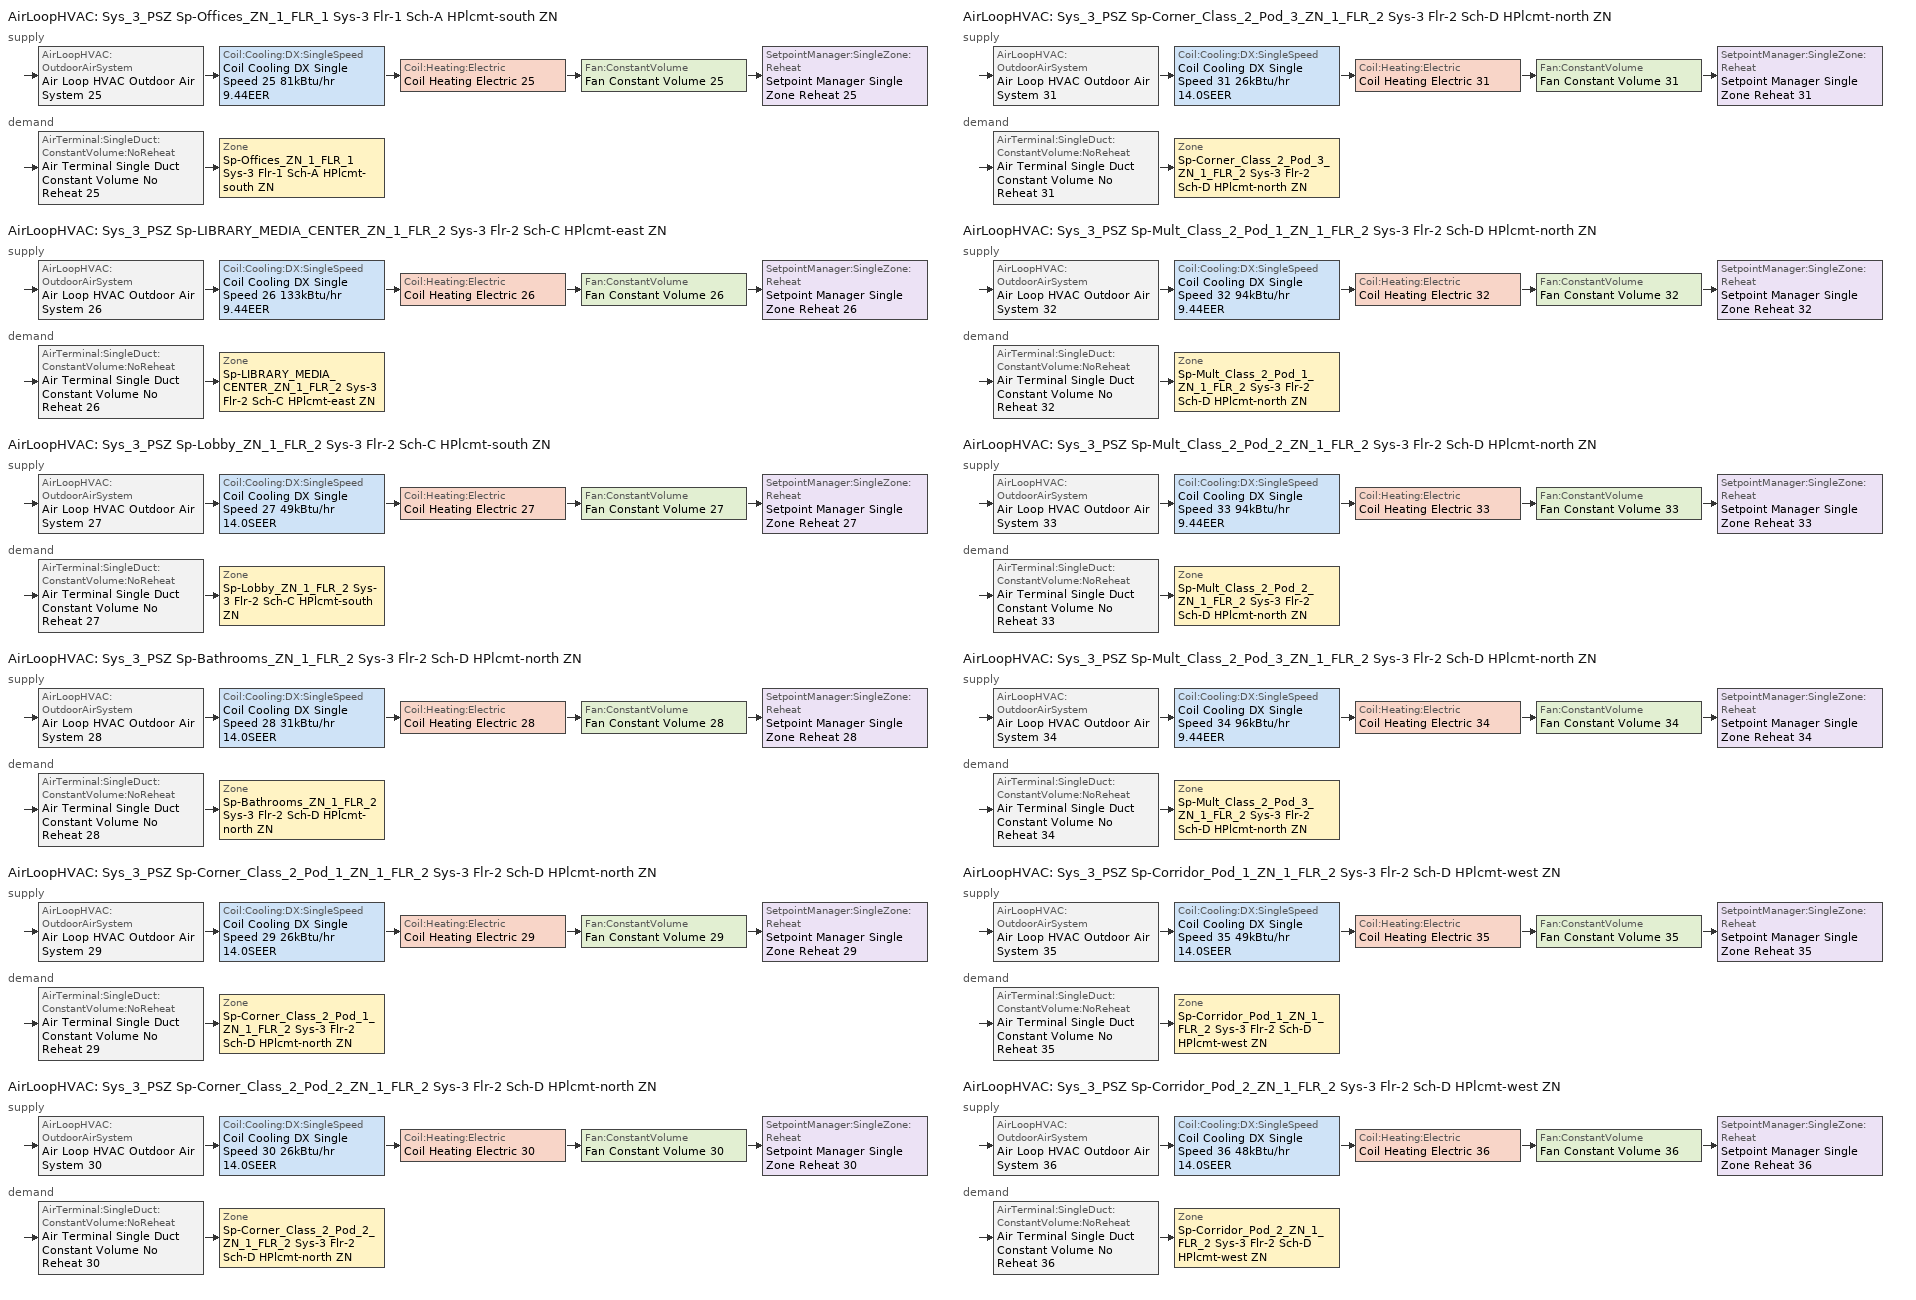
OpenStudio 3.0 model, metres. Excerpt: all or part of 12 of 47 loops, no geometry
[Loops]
AirLoopHVAC 'Sys_3_PSZ Sp-Offices_ZN_1_FLR_1 Sys-3 Flr-1 Sch-A HPlcmt-south ZN'
 supply: AirLoopHVAC:OutdoorAirSystem 'Air Loop HVAC Outdoor Air System 25' > Coil:Cooling:DX:SingleSpeed 'Coil Cooling DX Single Speed 25 81kBtu/hr 9.44EER' > Coil:Heating:Electric 'Coil Heating Electric 25' > Fan:ConstantVolume 'Fan Constant Volume 25' > SetpointManager:SingleZone:Reheat 'Setpoint Manager Single Zone Reheat 25'
 demand: AirTerminal:SingleDuct:ConstantVolume:NoReheat 'Air Terminal Single Duct Constant Volume No Reheat 25' > Zone 'Sp-Offices_ZN_1_FLR_1 Sys-3 Flr-1 Sch-A HPlcmt-south ZN'
AirLoopHVAC 'Sys_3_PSZ Sp-LIBRARY_MEDIA_CENTER_ZN_1_FLR_2 Sys-3 Flr-2 Sch-C HPlcmt-east ZN'
 supply: AirLoopHVAC:OutdoorAirSystem 'Air Loop HVAC Outdoor Air System 26' > Coil:Cooling:DX:SingleSpeed 'Coil Cooling DX Single Speed 26 133kBtu/hr 9.44EER' > Coil:Heating:Electric 'Coil Heating Electric 26' > Fan:ConstantVolume 'Fan Constant Volume 26' > SetpointManager:SingleZone:Reheat 'Setpoint Manager Single Zone Reheat 26'
 demand: AirTerminal:SingleDuct:ConstantVolume:NoReheat 'Air Terminal Single Duct Constant Volume No Reheat 26' > Zone 'Sp-LIBRARY_MEDIA_CENTER_ZN_1_FLR_2 Sys-3 Flr-2 Sch-C HPlcmt-east ZN'
AirLoopHVAC 'Sys_3_PSZ Sp-Lobby_ZN_1_FLR_2 Sys-3 Flr-2 Sch-C HPlcmt-south ZN'
 supply: AirLoopHVAC:OutdoorAirSystem 'Air Loop HVAC Outdoor Air System 27' > Coil:Cooling:DX:SingleSpeed 'Coil Cooling DX Single Speed 27 49kBtu/hr 14.0SEER' > Coil:Heating:Electric 'Coil Heating Electric 27' > Fan:ConstantVolume 'Fan Constant Volume 27' > SetpointManager:SingleZone:Reheat 'Setpoint Manager Single Zone Reheat 27'
 demand: AirTerminal:SingleDuct:ConstantVolume:NoReheat 'Air Terminal Single Duct Constant Volume No Reheat 27' > Zone 'Sp-Lobby_ZN_1_FLR_2 Sys-3 Flr-2 Sch-C HPlcmt-south ZN'
AirLoopHVAC 'Sys_3_PSZ Sp-Bathrooms_ZN_1_FLR_2 Sys-3 Flr-2 Sch-D HPlcmt-north ZN'
 supply: AirLoopHVAC:OutdoorAirSystem 'Air Loop HVAC Outdoor Air System 28' > Coil:Cooling:DX:SingleSpeed 'Coil Cooling DX Single Speed 28 31kBtu/hr 14.0SEER' > Coil:Heating:Electric 'Coil Heating Electric 28' > Fan:ConstantVolume 'Fan Constant Volume 28' > SetpointManager:SingleZone:Reheat 'Setpoint Manager Single Zone Reheat 28'
 demand: AirTerminal:SingleDuct:ConstantVolume:NoReheat 'Air Terminal Single Duct Constant Volume No Reheat 28' > Zone 'Sp-Bathrooms_ZN_1_FLR_2 Sys-3 Flr-2 Sch-D HPlcmt-north ZN'
AirLoopHVAC 'Sys_3_PSZ Sp-Corner_Class_2_Pod_1_ZN_1_FLR_2 Sys-3 Flr-2 Sch-D HPlcmt-north ZN'
 supply: AirLoopHVAC:OutdoorAirSystem 'Air Loop HVAC Outdoor Air System 29' > Coil:Cooling:DX:SingleSpeed 'Coil Cooling DX Single Speed 29 26kBtu/hr 14.0SEER' > Coil:Heating:Electric 'Coil Heating Electric 29' > Fan:ConstantVolume 'Fan Constant Volume 29' > SetpointManager:SingleZone:Reheat 'Setpoint Manager Single Zone Reheat 29'
 demand: AirTerminal:SingleDuct:ConstantVolume:NoReheat 'Air Terminal Single Duct Constant Volume No Reheat 29' > Zone 'Sp-Corner_Class_2_Pod_1_ZN_1_FLR_2 Sys-3 Flr-2 Sch-D HPlcmt-north ZN'
AirLoopHVAC 'Sys_3_PSZ Sp-Corner_Class_2_Pod_2_ZN_1_FLR_2 Sys-3 Flr-2 Sch-D HPlcmt-north ZN'
 supply: AirLoopHVAC:OutdoorAirSystem 'Air Loop HVAC Outdoor Air System 30' > Coil:Cooling:DX:SingleSpeed 'Coil Cooling DX Single Speed 30 26kBtu/hr 14.0SEER' > Coil:Heating:Electric 'Coil Heating Electric 30' > Fan:ConstantVolume 'Fan Constant Volume 30' > SetpointManager:SingleZone:Reheat 'Setpoint Manager Single Zone Reheat 30'
 demand: AirTerminal:SingleDuct:ConstantVolume:NoReheat 'Air Terminal Single Duct Constant Volume No Reheat 30' > Zone 'Sp-Corner_Class_2_Pod_2_ZN_1_FLR_2 Sys-3 Flr-2 Sch-D HPlcmt-north ZN'
AirLoopHVAC 'Sys_3_PSZ Sp-Corner_Class_2_Pod_3_ZN_1_FLR_2 Sys-3 Flr-2 Sch-D HPlcmt-north ZN'
 supply: AirLoopHVAC:OutdoorAirSystem 'Air Loop HVAC Outdoor Air System 31' > Coil:Cooling:DX:SingleSpeed 'Coil Cooling DX Single Speed 31 26kBtu/hr 14.0SEER' > Coil:Heating:Electric 'Coil Heating Electric 31' > Fan:ConstantVolume 'Fan Constant Volume 31' > SetpointManager:SingleZone:Reheat 'Setpoint Manager Single Zone Reheat 31'
 demand: AirTerminal:SingleDuct:ConstantVolume:NoReheat 'Air Terminal Single Duct Constant Volume No Reheat 31' > Zone 'Sp-Corner_Class_2_Pod_3_ZN_1_FLR_2 Sys-3 Flr-2 Sch-D HPlcmt-north ZN'
AirLoopHVAC 'Sys_3_PSZ Sp-Mult_Class_2_Pod_1_ZN_1_FLR_2 Sys-3 Flr-2 Sch-D HPlcmt-north ZN'
 supply: AirLoopHVAC:OutdoorAirSystem 'Air Loop HVAC Outdoor Air System 32' > Coil:Cooling:DX:SingleSpeed 'Coil Cooling DX Single Speed 32 94kBtu/hr 9.44EER' > Coil:Heating:Electric 'Coil Heating Electric 32' > Fan:ConstantVolume 'Fan Constant Volume 32' > SetpointManager:SingleZone:Reheat 'Setpoint Manager Single Zone Reheat 32'
 demand: AirTerminal:SingleDuct:ConstantVolume:NoReheat 'Air Terminal Single Duct Constant Volume No Reheat 32' > Zone 'Sp-Mult_Class_2_Pod_1_ZN_1_FLR_2 Sys-3 Flr-2 Sch-D HPlcmt-north ZN'
AirLoopHVAC 'Sys_3_PSZ Sp-Mult_Class_2_Pod_2_ZN_1_FLR_2 Sys-3 Flr-2 Sch-D HPlcmt-north ZN'
 supply: AirLoopHVAC:OutdoorAirSystem 'Air Loop HVAC Outdoor Air System 33' > Coil:Cooling:DX:SingleSpeed 'Coil Cooling DX Single Speed 33 94kBtu/hr 9.44EER' > Coil:Heating:Electric 'Coil Heating Electric 33' > Fan:ConstantVolume 'Fan Constant Volume 33' > SetpointManager:SingleZone:Reheat 'Setpoint Manager Single Zone Reheat 33'
 demand: AirTerminal:SingleDuct:ConstantVolume:NoReheat 'Air Terminal Single Duct Constant Volume No Reheat 33' > Zone 'Sp-Mult_Class_2_Pod_2_ZN_1_FLR_2 Sys-3 Flr-2 Sch-D HPlcmt-north ZN'
AirLoopHVAC 'Sys_3_PSZ Sp-Mult_Class_2_Pod_3_ZN_1_FLR_2 Sys-3 Flr-2 Sch-D HPlcmt-north ZN'
 supply: AirLoopHVAC:OutdoorAirSystem 'Air Loop HVAC Outdoor Air System 34' > Coil:Cooling:DX:SingleSpeed 'Coil Cooling DX Single Speed 34 96kBtu/hr 9.44EER' > Coil:Heating:Electric 'Coil Heating Electric 34' > Fan:ConstantVolume 'Fan Constant Volume 34' > SetpointManager:SingleZone:Reheat 'Setpoint Manager Single Zone Reheat 34'
 demand: AirTerminal:SingleDuct:ConstantVolume:NoReheat 'Air Terminal Single Duct Constant Volume No Reheat 34' > Zone 'Sp-Mult_Class_2_Pod_3_ZN_1_FLR_2 Sys-3 Flr-2 Sch-D HPlcmt-north ZN'
AirLoopHVAC 'Sys_3_PSZ Sp-Corridor_Pod_1_ZN_1_FLR_2 Sys-3 Flr-2 Sch-D HPlcmt-west ZN'
 supply: AirLoopHVAC:OutdoorAirSystem 'Air Loop HVAC Outdoor Air System 35' > Coil:Cooling:DX:SingleSpeed 'Coil Cooling DX Single Speed 35 49kBtu/hr 14.0SEER' > Coil:Heating:Electric 'Coil Heating Electric 35' > Fan:ConstantVolume 'Fan Constant Volume 35' > SetpointManager:SingleZone:Reheat 'Setpoint Manager Single Zone Reheat 35'
 demand: AirTerminal:SingleDuct:ConstantVolume:NoReheat 'Air Terminal Single Duct Constant Volume No Reheat 35' > Zone 'Sp-Corridor_Pod_1_ZN_1_FLR_2 Sys-3 Flr-2 Sch-D HPlcmt-west ZN'
AirLoopHVAC 'Sys_3_PSZ Sp-Corridor_Pod_2_ZN_1_FLR_2 Sys-3 Flr-2 Sch-D HPlcmt-west ZN'
 supply: AirLoopHVAC:OutdoorAirSystem 'Air Loop HVAC Outdoor Air System 36' > Coil:Cooling:DX:SingleSpeed 'Coil Cooling DX Single Speed 36 48kBtu/hr 14.0SEER' > Coil:Heating:Electric 'Coil Heating Electric 36' > Fan:ConstantVolume 'Fan Constant Volume 36' > SetpointManager:SingleZone:Reheat 'Setpoint Manager Single Zone Reheat 36'
 demand: AirTerminal:SingleDuct:ConstantVolume:NoReheat 'Air Terminal Single Duct Constant Volume No Reheat 36' > Zone 'Sp-Corridor_Pod_2_ZN_1_FLR_2 Sys-3 Flr-2 Sch-D HPlcmt-west ZN'
[Sizing:Zone] Zone Cooling Design Supply Air Temperature Input Method=SupplyAirTemperature; Zone Cooling Design Supply Air Temperature {C}=13; Zone Cooling Design Supply Air Temperature Difference {deltaC}=11.11; Zone Heating Design Supply Air Temperature Input Method=SupplyAirTemperature; Zone Heating Design Supply Air Temperature {C}=43; Zone Heating Design Supply Air Temperature Difference {deltaC}=11.11; Zone Cooling Design Supply Air Humidity Ratio {kg-H2O/kg-air}=0.0085; Zone Heating Design Supply Air Humidity Ratio {kg-H2O/kg-air}=0.008; Zone Heating Sizing Factor=1.3; Zone Cooling Sizing Factor=1.1; Cooling Design Air Flow Method=DesignDay; Heating Design Air Flow Method=DesignDay; Account for Dedicated Outdoor Air System=No; Dedicated Outdoor Air System Control Strategy=NeutralSupplyAir; Dedicated Outdoor Air Low Setpoint Temperature for Design {C}=autosize; Dedicated Outdoor Air High Setpoint Temperature for Design {C}=autosize
Sp-Offices_ZN_1_FLR_1 Sys-3 Flr-1 Sch-A HPlcmt-south ZN; Sp-LIBRARY_MEDIA_CENTER_ZN_1_FLR_2 Sys-3 Flr-2 Sch-C HPlcmt-east ZN; Sp-Lobby_ZN_1_FLR_2 Sys-3 Flr-2 Sch-C HPlcmt-south ZN; Sp-Bathrooms_ZN_1_FLR_2 Sys-3 Flr-2 Sch-D HPlcmt-north ZN; Sp-Corner_Class_2_Pod_1_ZN_1_FLR_2 Sys-3 Flr-2 Sch-D HPlcmt-north ZN; Sp-Corner_Class_2_Pod_2_ZN_1_FLR_2 Sys-3 Flr-2 Sch-D HPlcmt-north ZN; Sp-Corner_Class_2_Pod_3_ZN_1_FLR_2 Sys-3 Flr-2 Sch-D HPlcmt-north ZN; Sp-Mult_Class_2_Pod_1_ZN_1_FLR_2 Sys-3 Flr-2 Sch-D HPlcmt-north ZN; Sp-Mult_Class_2_Pod_2_ZN_1_FLR_2 Sys-3 Flr-2 Sch-D HPlcmt-north ZN; Sp-Mult_Class_2_Pod_3_ZN_1_FLR_2 Sys-3 Flr-2 Sch-D HPlcmt-north ZN; Sp-Corridor_Pod_1_ZN_1_FLR_2 Sys-3 Flr-2 Sch-D HPlcmt-west ZN; Sp-Corridor_Pod_2_ZN_1_FLR_2 Sys-3 Flr-2 Sch-D HPlcmt-west ZN
[Zone equipment]
Sp-Offices_ZN_1_FLR_1 Sys-3 Flr-1 Sch-A HPlcmt-south ZN: Air Terminal Single Duct Constant Volume No Reheat 25, Zone HVAC Baseboard Convective Electric 25
Sp-LIBRARY_MEDIA_CENTER_ZN_1_FLR_2 Sys-3 Flr-2 Sch-C HPlcmt-east ZN: Air Terminal Single Duct Constant Volume No Reheat 26, Zone HVAC Baseboard Convective Electric 26
Sp-Lobby_ZN_1_FLR_2 Sys-3 Flr-2 Sch-C HPlcmt-south ZN: Air Terminal Single Duct Constant Volume No Reheat 27, Zone HVAC Baseboard Convective Electric 27
Sp-Bathrooms_ZN_1_FLR_2 Sys-3 Flr-2 Sch-D HPlcmt-north ZN: Air Terminal Single Duct Constant Volume No Reheat 28, Zone HVAC Baseboard Convective Electric 28
Sp-Corner_Class_2_Pod_1_ZN_1_FLR_2 Sys-3 Flr-2 Sch-D HPlcmt-north ZN: Air Terminal Single Duct Constant Volume No Reheat 29, Zone HVAC Baseboard Convective Electric 29
Sp-Corner_Class_2_Pod_2_ZN_1_FLR_2 Sys-3 Flr-2 Sch-D HPlcmt-north ZN: Air Terminal Single Duct Constant Volume No Reheat 30, Zone HVAC Baseboard Convective Electric 30
Sp-Corner_Class_2_Pod_3_ZN_1_FLR_2 Sys-3 Flr-2 Sch-D HPlcmt-north ZN: Air Terminal Single Duct Constant Volume No Reheat 31, Zone HVAC Baseboard Convective Electric 31
Sp-Mult_Class_2_Pod_1_ZN_1_FLR_2 Sys-3 Flr-2 Sch-D HPlcmt-north ZN: Air Terminal Single Duct Constant Volume No Reheat 32, Zone HVAC Baseboard Convective Electric 32
Sp-Mult_Class_2_Pod_2_ZN_1_FLR_2 Sys-3 Flr-2 Sch-D HPlcmt-north ZN: Air Terminal Single Duct Constant Volume No Reheat 33, Zone HVAC Baseboard Convective Electric 33
Sp-Mult_Class_2_Pod_3_ZN_1_FLR_2 Sys-3 Flr-2 Sch-D HPlcmt-north ZN: Air Terminal Single Duct Constant Volume No Reheat 34, Zone HVAC Baseboard Convective Electric 34
Sp-Corridor_Pod_1_ZN_1_FLR_2 Sys-3 Flr-2 Sch-D HPlcmt-west ZN: Air Terminal Single Duct Constant Volume No Reheat 35, Zone HVAC Baseboard Convective Electric 35
Sp-Corridor_Pod_2_ZN_1_FLR_2 Sys-3 Flr-2 Sch-D HPlcmt-west ZN: Air Terminal Single Duct Constant Volume No Reheat 36, Zone HVAC Baseboard Convective Electric 36
[AirLoopHVAC] Design Supply Air Flow Rate {m3/s}=AutoSize
Name | Availability Schedule
Sys_3_PSZ Sp-Offices_ZN_1_FLR_1 Sys-3 Flr-1 Sch-A HPlcmt-south ZN | Sys_3_PSZ Sp-Offices_ZN_1_FLR_1 Sys-3 Flr-1 Sch-A HPlcmt-south ZN Occ Sch
Sys_3_PSZ Sp-LIBRARY_MEDIA_CENTER_ZN_1_FLR_2 Sys-3 Flr-2 Sch-C HPlcmt-east ZN | Sys_3_PSZ Sp-LIBRARY_MEDIA_CENTER_ZN_1_FLR_2 Sys-3 Flr-2 Sch-C HPlcmt-east ZN Occ Sch
Sys_3_PSZ Sp-Lobby_ZN_1_FLR_2 Sys-3 Flr-2 Sch-C HPlcmt-south ZN | Sys_3_PSZ Sp-Lobby_ZN_1_FLR_2 Sys-3 Flr-2 Sch-C HPlcmt-south ZN Occ Sch
Sys_3_PSZ Sp-Bathrooms_ZN_1_FLR_2 Sys-3 Flr-2 Sch-D HPlcmt-north ZN | Sys_3_PSZ Sp-Bathrooms_ZN_1_FLR_2 Sys-3 Flr-2 Sch-D HPlcmt-north ZN Occ Sch
Sys_3_PSZ Sp-Corner_Class_2_Pod_1_ZN_1_FLR_2 Sys-3 Flr-2 Sch-D HPlcmt-north ZN | Sys_3_PSZ Sp-Corner_Class_2_Pod_1_ZN_1_FLR_2 Sys-3 Flr-2 Sch-D HPlcmt-north ZN Occ Sch
Sys_3_PSZ Sp-Corner_Class_2_Pod_2_ZN_1_FLR_2 Sys-3 Flr-2 Sch-D HPlcmt-north ZN | Sys_3_PSZ Sp-Corner_Class_2_Pod_2_ZN_1_FLR_2 Sys-3 Flr-2 Sch-D HPlcmt-north ZN Occ Sch
Sys_3_PSZ Sp-Corner_Class_2_Pod_3_ZN_1_FLR_2 Sys-3 Flr-2 Sch-D HPlcmt-north ZN | Sys_3_PSZ Sp-Corner_Class_2_Pod_3_ZN_1_FLR_2 Sys-3 Flr-2 Sch-D HPlcmt-north ZN Occ Sch
Sys_3_PSZ Sp-Mult_Class_2_Pod_1_ZN_1_FLR_2 Sys-3 Flr-2 Sch-D HPlcmt-north ZN | Sys_3_PSZ Sp-Mult_Class_2_Pod_1_ZN_1_FLR_2 Sys-3 Flr-2 Sch-D HPlcmt-north ZN Occ Sch
Sys_3_PSZ Sp-Mult_Class_2_Pod_2_ZN_1_FLR_2 Sys-3 Flr-2 Sch-D HPlcmt-north ZN | Sys_3_PSZ Sp-Mult_Class_2_Pod_2_ZN_1_FLR_2 Sys-3 Flr-2 Sch-D HPlcmt-north ZN Occ Sch
Sys_3_PSZ Sp-Mult_Class_2_Pod_3_ZN_1_FLR_2 Sys-3 Flr-2 Sch-D HPlcmt-north ZN | Sys_3_PSZ Sp-Mult_Class_2_Pod_3_ZN_1_FLR_2 Sys-3 Flr-2 Sch-D HPlcmt-north ZN Occ Sch
Sys_3_PSZ Sp-Corridor_Pod_1_ZN_1_FLR_2 Sys-3 Flr-2 Sch-D HPlcmt-west ZN | Sys_3_PSZ Sp-Corridor_Pod_1_ZN_1_FLR_2 Sys-3 Flr-2 Sch-D HPlcmt-west ZN Occ Sch
Sys_3_PSZ Sp-Corridor_Pod_2_ZN_1_FLR_2 Sys-3 Flr-2 Sch-D HPlcmt-west ZN | Sys_3_PSZ Sp-Corridor_Pod_2_ZN_1_FLR_2 Sys-3 Flr-2 Sch-D HPlcmt-west ZN Occ Sch
[Sizing:System] Type of Load to Size On=Sensible; Design Outdoor Air Flow Rate {m3/s}=Autosize; Central Heating Maximum System Air Flow Ratio=1; Preheat Design Temperature {C}=7; Preheat Design Humidity Ratio {kg-H2O/kg-Air}=0.008; Precool Design Temperature {C}=13; Precool Design Humidity Ratio {kg-H2O/kg-Air}=0.008; Central Cooling Design Supply Air Temperature {C}=13; Central Heating Design Supply Air Temperature {C}=43; Sizing Option=NonCoincident; 100% Outdoor Air in Cooling=No; 100% Outdoor Air in Heating=No; Central Cooling Design Supply Air Humidity Ratio {kg-H2O/kg-Air}=0.0085; Central Heating Design Supply Air Humidity Ratio {kg-H2O/kg-Air}=0.008; Cooling Design Air Flow Method=DesignDay; Cooling Design Air Flow Rate {m3/s}=0; Heating Design Air Flow Method=DesignDay; Heating Design Air Flow Rate {m3/s}=0; System Outdoor Air Method=ZoneSum; Zone Maximum Outdoor Air Fraction=1; Cooling Supply Air Flow Rate Per Floor Area {m3/s-m2}=0.00996765; Cooling Fraction of Autosized Cooling Supply Air Flow Rate=1; Cooling Supply Air Flow Rate Per Unit Cooling Capacity {m3/s-W}=3.94755e-05; Heating Supply Air Flow Rate Per Floor Area {m3/s-m2}=0.00996765; Heating Fraction of Autosized Heating Supply Air Flow Rate=1; Heating Fraction of Autosized Cooling Supply Air Flow Rate=1; Heating Supply Air Flow Rate Per Unit Heating Capacity {m3/s-W}=3.15882e-05; Cooling Design Capacity Method=CoolingDesignCapacity; Cooling Design Capacity {W}=autosize; Cooling Design Capacity Per Floor Area {W/m2}=234.7; Fraction of Autosized Cooling Design Capacity=1; Heating Design Capacity Method=HeatingDesignCapacity; Heating Design Capacity {W}=autosize; Heating Design Capacity Per Floor Area {W/m2}=157; Fraction of Autosized Heating Design Capacity=1; Central Cooling Capacity Control Method=OnOff
Sys_3_PSZ Sp-Offices_ZN_1_FLR_1 Sys-3 Flr-1 Sch-A HPlcmt-south ZN; Sys_3_PSZ Sp-LIBRARY_MEDIA_CENTER_ZN_1_FLR_2 Sys-3 Flr-2 Sch-C HPlcmt-east ZN; Sys_3_PSZ Sp-Lobby_ZN_1_FLR_2 Sys-3 Flr-2 Sch-C HPlcmt-south ZN; Sys_3_PSZ Sp-Bathrooms_ZN_1_FLR_2 Sys-3 Flr-2 Sch-D HPlcmt-north ZN; Sys_3_PSZ Sp-Corner_Class_2_Pod_1_ZN_1_FLR_2 Sys-3 Flr-2 Sch-D HPlcmt-north ZN; Sys_3_PSZ Sp-Corner_Class_2_Pod_2_ZN_1_FLR_2 Sys-3 Flr-2 Sch-D HPlcmt-north ZN; Sys_3_PSZ Sp-Corner_Class_2_Pod_3_ZN_1_FLR_2 Sys-3 Flr-2 Sch-D HPlcmt-north ZN; Sys_3_PSZ Sp-Mult_Class_2_Pod_1_ZN_1_FLR_2 Sys-3 Flr-2 Sch-D HPlcmt-north ZN; Sys_3_PSZ Sp-Mult_Class_2_Pod_2_ZN_1_FLR_2 Sys-3 Flr-2 Sch-D HPlcmt-north ZN; Sys_3_PSZ Sp-Mult_Class_2_Pod_3_ZN_1_FLR_2 Sys-3 Flr-2 Sch-D HPlcmt-north ZN; Sys_3_PSZ Sp-Corridor_Pod_1_ZN_1_FLR_2 Sys-3 Flr-2 Sch-D HPlcmt-west ZN; Sys_3_PSZ Sp-Corridor_Pod_2_ZN_1_FLR_2 Sys-3 Flr-2 Sch-D HPlcmt-west ZN
[Fan:ConstantVolume] Availability Schedule=Always On Discrete; Fan Total Efficiency=0.39975; Pressure Rise {Pa}=640; Maximum Flow Rate {m3/s}=AutoSize; Motor Efficiency=0.615
Fan Constant Volume 25; Fan Constant Volume 26; Fan Constant Volume 27; Fan Constant Volume 28; Fan Constant Volume 29; Fan Constant Volume 30; Fan Constant Volume 31; Fan Constant Volume 32; Fan Constant Volume 33; Fan Constant Volume 34; Fan Constant Volume 35; Fan Constant Volume 36
[Coil:Heating:Electric] Availability Schedule=Always On Discrete
Coil Heating Electric 25; Coil Heating Electric 26; Coil Heating Electric 27; Coil Heating Electric 28; Coil Heating Electric 29; Coil Heating Electric 30; Coil Heating Electric 31; Coil Heating Electric 32; Coil Heating Electric 33; Coil Heating Electric 34; Coil Heating Electric 35; Coil Heating Electric 36
[Coil:Cooling:DX:SingleSpeed] Availability Schedule=Always On Discrete; Rated Total Cooling Capacity {W}=autosize; Rated Sensible Heat Ratio=autosize; Rated Air Flow Rate {m3/s}=autosize; Rated Evaporator Fan Power Per Volume Flow Rate {W/(m3/s)}=773.3; Total Cooling Capacity Function of Temperature Curve=DXCOOL-NECB2011-REF-CAPFT; Total Cooling Capacity Function of Flow Fraction Curve=DXCOOL-NECB2011-REF-CAPFFLOW; Energy Input Ratio Function of Temperature Curve=DXCOOL-NECB2011-REF-COOLEIRFT; Energy Input Ratio Function of Flow Fraction Curve=DXCOOL-NECB2011-REF-COOLEIRFFLOW; Part Load Fraction Correlation Curve=DXCOOL-NECB2011-REF-COOLPLFFPLR; Condenser Type=AirCooled; Evaporative Condenser Effectiveness=0; Evaporative Condenser Air Flow Rate {m3/s}=Autosize; Evaporative Condenser Pump Rated Power Consumption {W}=Autosize; Crankcase Heater Capacity {W}=0; Maximum Outdoor Dry-Bulb Temperature for Crankcase Heater Operation {C}=0; Basin Heater Capacity {W/K}=0; Basin Heater Setpoint Temperature {C}=10
Name | Rated COP {W/W}
Coil Cooling DX Single Speed 25 81kBtu/hr 9.44EER; Coil Cooling DX Single Speed 26 133kBtu/hr 9.44EER; Coil Cooling DX Single Speed 32 94kBtu/hr 9.44EER; Coil Cooling DX Single Speed 33 94kBtu/hr 9.44EER; Coil Cooling DX Single Speed 34 96kBtu/hr 9.44EER | 3.27943
Coil Cooling DX Single Speed 27 49kBtu/hr 14.0SEER; Coil Cooling DX Single Speed 28 31kBtu/hr 14.0SEER; Coil Cooling DX Single Speed 29 26kBtu/hr 14.0SEER; Coil Cooling DX Single Speed 30 26kBtu/hr 14.0SEER; Coil Cooling DX Single Speed 31 26kBtu/hr 14.0SEER; Coil Cooling DX Single Speed 35 49kBtu/hr 14.0SEER; Coil Cooling DX Single Speed 36 48kBtu/hr 14.0SEER | 4.11713
[Controller:OutdoorAir] Minimum Outdoor Air Flow Rate {m3/s}=autosize; Maximum Outdoor Air Flow Rate {m3/s}=Autosize; Economizer Control Action Type=ModulateFlow; Lockout Type=NoLockout; Minimum Limit Type=FixedMinimum; High Humidity Control=No; Heat Recovery Bypass Control Type=BypassWhenWithinEconomizerLimits
Name | Economizer Control Type | Minimum Outdoor Air Schedule | Controller Mechanical Ventilation | Economizer Maximum Limit Dry-Bulb Temperature {C} | Economizer Maximum Limit Enthalpy {J/kg} | Economizer Minimum Limit Dry-Bulb Temperature {C}
Controller Outdoor Air 25 | DifferentialEnthalpy | Sys_3_PSZ Sp-Offices_ZN_1_FLR_1 Sys-3 Flr-1 Sch-A HPlcmt-south ZN Occ Sch | Controller Mechanical Ventilation 25
Controller Outdoor Air 26 | DifferentialEnthalpy | Sys_3_PSZ Sp-LIBRARY_MEDIA_CENTER_ZN_1_FLR_2 Sys-3 Flr-2 Sch-C HPlcmt-east ZN Occ Sch | Controller Mechanical Ventilation 26
Controller Outdoor Air 27 | NoEconomizer | Sys_3_PSZ Sp-Lobby_ZN_1_FLR_2 Sys-3 Flr-2 Sch-C HPlcmt-south ZN Occ Sch | Controller Mechanical Ventilation 27 | 28 | 64000 | -100
Controller Outdoor Air 28 | NoEconomizer | Sys_3_PSZ Sp-Bathrooms_ZN_1_FLR_2 Sys-3 Flr-2 Sch-D HPlcmt-north ZN Occ Sch | Controller Mechanical Ventilation 28 | 28 | 64000 | -100
Controller Outdoor Air 29 | NoEconomizer | Sys_3_PSZ Sp-Corner_Class_2_Pod_1_ZN_1_FLR_2 Sys-3 Flr-2 Sch-D HPlcmt-north ZN Occ Sch | Controller Mechanical Ventilation 29 | 28 | 64000 | -100
Controller Outdoor Air 30 | NoEconomizer | Sys_3_PSZ Sp-Corner_Class_2_Pod_2_ZN_1_FLR_2 Sys-3 Flr-2 Sch-D HPlcmt-north ZN Occ Sch | Controller Mechanical Ventilation 30 | 28 | 64000 | -100
Controller Outdoor Air 31 | NoEconomizer | Sys_3_PSZ Sp-Corner_Class_2_Pod_3_ZN_1_FLR_2 Sys-3 Flr-2 Sch-D HPlcmt-north ZN Occ Sch | Controller Mechanical Ventilation 31 | 28 | 64000 | -100
Controller Outdoor Air 32 | DifferentialEnthalpy | Sys_3_PSZ Sp-Mult_Class_2_Pod_1_ZN_1_FLR_2 Sys-3 Flr-2 Sch-D HPlcmt-north ZN Occ Sch | Controller Mechanical Ventilation 32
Controller Outdoor Air 33 | DifferentialEnthalpy | Sys_3_PSZ Sp-Mult_Class_2_Pod_2_ZN_1_FLR_2 Sys-3 Flr-2 Sch-D HPlcmt-north ZN Occ Sch | Controller Mechanical Ventilation 33
Controller Outdoor Air 34 | DifferentialEnthalpy | Sys_3_PSZ Sp-Mult_Class_2_Pod_3_ZN_1_FLR_2 Sys-3 Flr-2 Sch-D HPlcmt-north ZN Occ Sch | Controller Mechanical Ventilation 34
Controller Outdoor Air 35 | NoEconomizer | Sys_3_PSZ Sp-Corridor_Pod_1_ZN_1_FLR_2 Sys-3 Flr-2 Sch-D HPlcmt-west ZN Occ Sch | Controller Mechanical Ventilation 35 | 28 | 64000 | -100
Controller Outdoor Air 36 | NoEconomizer | Sys_3_PSZ Sp-Corridor_Pod_2_ZN_1_FLR_2 Sys-3 Flr-2 Sch-D HPlcmt-west ZN Occ Sch | Controller Mechanical Ventilation 36 | 28 | 64000 | -100
[Controller:MechanicalVentilation] Availability Schedule=Always On Discrete; System Outdoor Air Method=ZoneSum
Controller Mechanical Ventilation 25; Controller Mechanical Ventilation 26; Controller Mechanical Ventilation 27; Controller Mechanical Ventilation 28; Controller Mechanical Ventilation 29; Controller Mechanical Ventilation 30; Controller Mechanical Ventilation 31; Controller Mechanical Ventilation 32; Controller Mechanical Ventilation 33; Controller Mechanical Ventilation 34; Controller Mechanical Ventilation 35; Controller Mechanical Ventilation 36
[AirLoopHVAC:OutdoorAirSystem]
Name | Controller
Air Loop HVAC Outdoor Air System 25 | Controller Outdoor Air 25
Air Loop HVAC Outdoor Air System 26 | Controller Outdoor Air 26
Air Loop HVAC Outdoor Air System 27 | Controller Outdoor Air 27
Air Loop HVAC Outdoor Air System 28 | Controller Outdoor Air 28
Air Loop HVAC Outdoor Air System 29 | Controller Outdoor Air 29
Air Loop HVAC Outdoor Air System 30 | Controller Outdoor Air 30
Air Loop HVAC Outdoor Air System 31 | Controller Outdoor Air 31
Air Loop HVAC Outdoor Air System 32 | Controller Outdoor Air 32
Air Loop HVAC Outdoor Air System 33 | Controller Outdoor Air 33
Air Loop HVAC Outdoor Air System 34 | Controller Outdoor Air 34
Air Loop HVAC Outdoor Air System 35 | Controller Outdoor Air 35
Air Loop HVAC Outdoor Air System 36 | Controller Outdoor Air 36
[SetpointManager:SingleZone:Reheat] Minimum Supply Air Temperature {C}=13; Maximum Supply Air Temperature {C}=43
Name | Control Zone
Setpoint Manager Single Zone Reheat 25 | Sp-Offices_ZN_1_FLR_1 Sys-3 Flr-1 Sch-A HPlcmt-south ZN
Setpoint Manager Single Zone Reheat 26 | Sp-LIBRARY_MEDIA_CENTER_ZN_1_FLR_2 Sys-3 Flr-2 Sch-C HPlcmt-east ZN
Setpoint Manager Single Zone Reheat 27 | Sp-Lobby_ZN_1_FLR_2 Sys-3 Flr-2 Sch-C HPlcmt-south ZN
Setpoint Manager Single Zone Reheat 28 | Sp-Bathrooms_ZN_1_FLR_2 Sys-3 Flr-2 Sch-D HPlcmt-north ZN
Setpoint Manager Single Zone Reheat 29 | Sp-Corner_Class_2_Pod_1_ZN_1_FLR_2 Sys-3 Flr-2 Sch-D HPlcmt-north ZN
Setpoint Manager Single Zone Reheat 30 | Sp-Corner_Class_2_Pod_2_ZN_1_FLR_2 Sys-3 Flr-2 Sch-D HPlcmt-north ZN
Setpoint Manager Single Zone Reheat 31 | Sp-Corner_Class_2_Pod_3_ZN_1_FLR_2 Sys-3 Flr-2 Sch-D HPlcmt-north ZN
Setpoint Manager Single Zone Reheat 32 | Sp-Mult_Class_2_Pod_1_ZN_1_FLR_2 Sys-3 Flr-2 Sch-D HPlcmt-north ZN
Setpoint Manager Single Zone Reheat 33 | Sp-Mult_Class_2_Pod_2_ZN_1_FLR_2 Sys-3 Flr-2 Sch-D HPlcmt-north ZN
Setpoint Manager Single Zone Reheat 34 | Sp-Mult_Class_2_Pod_3_ZN_1_FLR_2 Sys-3 Flr-2 Sch-D HPlcmt-north ZN
Setpoint Manager Single Zone Reheat 35 | Sp-Corridor_Pod_1_ZN_1_FLR_2 Sys-3 Flr-2 Sch-D HPlcmt-west ZN
Setpoint Manager Single Zone Reheat 36 | Sp-Corridor_Pod_2_ZN_1_FLR_2 Sys-3 Flr-2 Sch-D HPlcmt-west ZN
[AirTerminal:SingleDuct:ConstantVolume:NoReheat] Availability Schedule=Always On Discrete; Maximum Air Flow Rate {m3/s}=AutoSize
Air Terminal Single Duct Constant Volume No Reheat 25; Air Terminal Single Duct Constant Volume No Reheat 26; Air Terminal Single Duct Constant Volume No Reheat 27; Air Terminal Single Duct Constant Volume No Reheat 28; Air Terminal Single Duct Constant Volume No Reheat 29; Air Terminal Single Duct Constant Volume No Reheat 30; Air Terminal Single Duct Constant Volume No Reheat 31; Air Terminal Single Duct Constant Volume No Reheat 32; Air Terminal Single Duct Constant Volume No Reheat 33; Air Terminal Single Duct Constant Volume No Reheat 34; Air Terminal Single Duct Constant Volume No Reheat 35; Air Terminal Single Duct Constant Volume No Reheat 36
[ZoneHVAC:Baseboard:Convective:Electric] Availability Schedule=Always On Discrete; Nominal Capacity {W}=autosize; Efficiency=1
Zone HVAC Baseboard Convective Electric 25; Zone HVAC Baseboard Convective Electric 26; Zone HVAC Baseboard Convective Electric 27; Zone HVAC Baseboard Convective Electric 28; Zone HVAC Baseboard Convective Electric 29; Zone HVAC Baseboard Convective Electric 30; Zone HVAC Baseboard Convective Electric 31; Zone HVAC Baseboard Convective Electric 32; Zone HVAC Baseboard Convective Electric 33; Zone HVAC Baseboard Convective Electric 34; Zone HVAC Baseboard Convective Electric 35; Zone HVAC Baseboard Convective Electric 36
[EnergyManagementSystem:Program]
Sys3PSZSpGymZN1FLR1Sys3Flr1SchBHPlcmtcoreZNOptimumStartProg0: IF DaylightSavings==0 && DayOfWeek>1 && Hour==5 && OAT_1<23.9 && OAT_1>1.7; SET Sys3PSZSpGymZN1FLR1Sys3Flr1SchBHPlcmtcoreZNClgSch0 = 29.4; SET Sys3PSZSpGymZN1FLR1Sys3Flr1SchBHPlcmtcoreZNHtgSch0 = 15.6; ELSEIF DaylightSavings==0 && DayOfWeek==1 && Hour==7 && OAT_1<23.9 && OAT_1>1.7; SET Sys3PSZSpGymZN1FLR1Sys3Flr1SchBHPlcmtcoreZNClgSch0 = 29.4; SET Sys3PSZSpGymZN1FLR1Sys3Flr1SchBHPlcmtcoreZNHtgSch0 = 15.6; ELSEIF DaylightSavings==1 && DayOfWeek>1 && Hour==4 && OAT_1<23.9 && OAT_1>1.7; SET Sys3PSZSpGymZN1FLR1Sys3Flr1SchBHPlcmtcoreZNClgSch0 = 29.4; SET Sys3PSZSpGymZN1FLR1Sys3Flr1SchBHPlcmtcoreZNHtgSch0 = 15.6; ELSEIF DaylightSavings==1 && DayOfWeek==1 && Hour==6 && OAT_1<23.9 && OAT_1>1.7; SET Sys3PSZSpGymZN1FLR1Sys3Flr1SchBHPlcmtcoreZNClgSch0 = 29.4; SET Sys3PSZSpGymZN1FLR1Sys3Flr1SchBHPlcmtcoreZNHtgSch0 = 15.6; ELSE; SET Sys3PSZSpGymZN1FLR1Sys3Flr1SchBHPlcmtcoreZNClgSch0 = NULL; SET Sys3PSZSpGymZN1FLR1Sys3Flr1SchBHPlcmtcoreZNHtgSch0 = NULL; ENDIF
[EnergyManagementSystem:ProgramCallingManager]
Sys3PSZSpAuxGymZN1FLR1Sys3Flr1SchBHPlcmteastZNOptimumStartCallingManager0: BeginTimestepBeforePredictor; Sys3PSZSpAuxGymZN1FLR1Sys3Flr1SchBHPlcmteastZNOptimumStartProg0
Sys3PSZSpGymZN1FLR1Sys3Flr1SchBHPlcmtcoreZNOptimumStartCallingManager0: BeginTimestepBeforePredictor; Sys3PSZSpGymZN1FLR1Sys3Flr1SchBHPlcmtcoreZNOptimumStartProg0
[Schedule:Constant]
Always On Discrete: Value=1
[Schedule:Ruleset]
Name | Default Day Schedule | Summer Design Day Schedule | Winter Design Day Schedule
Sys_3_PSZ Sp-Bathrooms_ZN_1_FLR_2 Sys-3 Flr-2 Sch-D HPlcmt-north ZN Occ Sch | Sys_3_PSZ Sp-Bathrooms_ZN_1_FLR_2 Sys-3 Flr-2 Sch-D HPlcmt-north ZN Occ Sch Default | Sys_3_PSZ Sp-Bathrooms_ZN_1_FLR_2 Sys-3 Flr-2 Sch-D HPlcmt-north ZN Occ Sch Summer Design Day | Sys_3_PSZ Sp-Bathrooms_ZN_1_FLR_2 Sys-3 Flr-2 Sch-D HPlcmt-north ZN Occ Sch Winter Design Day
Sys_3_PSZ Sp-Corner_Class_2_Pod_1_ZN_1_FLR_2 Sys-3 Flr-2 Sch-D HPlcmt-north ZN Occ Sch | Sys_3_PSZ Sp-Corner_Class_2_Pod_1_ZN_1_FLR_2 Sys-3 Flr-2 Sch-D HPlcmt-north ZN Occ Sch Default | Sys_3_PSZ Sp-Corner_Class_2_Pod_1_ZN_1_FLR_2 Sys-3 Flr-2 Sch-D HPlcmt-north ZN Occ Sch Summer Design Day | Sys_3_PSZ Sp-Corner_Class_2_Pod_1_ZN_1_FLR_2 Sys-3 Flr-2 Sch-D HPlcmt-north ZN Occ Sch Winter Design Day
Sys_3_PSZ Sp-Corner_Class_2_Pod_2_ZN_1_FLR_2 Sys-3 Flr-2 Sch-D HPlcmt-north ZN Occ Sch | Sys_3_PSZ Sp-Corner_Class_2_Pod_2_ZN_1_FLR_2 Sys-3 Flr-2 Sch-D HPlcmt-north ZN Occ Sch Default | Sys_3_PSZ Sp-Corner_Class_2_Pod_2_ZN_1_FLR_2 Sys-3 Flr-2 Sch-D HPlcmt-north ZN Occ Sch Summer Design Day | Sys_3_PSZ Sp-Corner_Class_2_Pod_2_ZN_1_FLR_2 Sys-3 Flr-2 Sch-D HPlcmt-north ZN Occ Sch Winter Design Day
Sys_3_PSZ Sp-Corner_Class_2_Pod_3_ZN_1_FLR_2 Sys-3 Flr-2 Sch-D HPlcmt-north ZN Occ Sch | Sys_3_PSZ Sp-Corner_Class_2_Pod_3_ZN_1_FLR_2 Sys-3 Flr-2 Sch-D HPlcmt-north ZN Occ Sch Default | Sys_3_PSZ Sp-Corner_Class_2_Pod_3_ZN_1_FLR_2 Sys-3 Flr-2 Sch-D HPlcmt-north ZN Occ Sch Summer Design Day | Sys_3_PSZ Sp-Corner_Class_2_Pod_3_ZN_1_FLR_2 Sys-3 Flr-2 Sch-D HPlcmt-north ZN Occ Sch Winter Design Day
Sys_3_PSZ Sp-Corridor_Pod_1_ZN_1_FLR_2 Sys-3 Flr-2 Sch-D HPlcmt-west ZN Occ Sch | Sys_3_PSZ Sp-Corridor_Pod_1_ZN_1_FLR_2 Sys-3 Flr-2 Sch-D HPlcmt-west ZN Occ Sch Default | Sys_3_PSZ Sp-Corridor_Pod_1_ZN_1_FLR_2 Sys-3 Flr-2 Sch-D HPlcmt-west ZN Occ Sch Summer Design Day | Sys_3_PSZ Sp-Corridor_Pod_1_ZN_1_FLR_2 Sys-3 Flr-2 Sch-D HPlcmt-west ZN Occ Sch Winter Design Day
Sys_3_PSZ Sp-Corridor_Pod_2_ZN_1_FLR_2 Sys-3 Flr-2 Sch-D HPlcmt-west ZN Occ Sch | Sys_3_PSZ Sp-Corridor_Pod_2_ZN_1_FLR_2 Sys-3 Flr-2 Sch-D HPlcmt-west ZN Occ Sch Default | Sys_3_PSZ Sp-Corridor_Pod_2_ZN_1_FLR_2 Sys-3 Flr-2 Sch-D HPlcmt-west ZN Occ Sch Summer Design Day | Sys_3_PSZ Sp-Corridor_Pod_2_ZN_1_FLR_2 Sys-3 Flr-2 Sch-D HPlcmt-west ZN Occ Sch Winter Design Day
Sys_3_PSZ Sp-LIBRARY_MEDIA_CENTER_ZN_1_FLR_2 Sys-3 Flr-2 Sch-C HPlcmt-east ZN Occ Sch | Sys_3_PSZ Sp-LIBRARY_MEDIA_CENTER_ZN_1_FLR_2 Sys-3 Flr-2 Sch-C HPlcmt-east ZN Occ Sch Default | Sys_3_PSZ Sp-LIBRARY_MEDIA_CENTER_ZN_1_FLR_2 Sys-3 Flr-2 Sch-C HPlcmt-east ZN Occ Sch Summer Design Day | Sys_3_PSZ Sp-LIBRARY_MEDIA_CENTER_ZN_1_FLR_2 Sys-3 Flr-2 Sch-C HPlcmt-east ZN Occ Sch Winter Design Day
Sys_3_PSZ Sp-Lobby_ZN_1_FLR_2 Sys-3 Flr-2 Sch-C HPlcmt-south ZN Occ Sch | Sys_3_PSZ Sp-Lobby_ZN_1_FLR_2 Sys-3 Flr-2 Sch-C HPlcmt-south ZN Occ Sch Default | Sys_3_PSZ Sp-Lobby_ZN_1_FLR_2 Sys-3 Flr-2 Sch-C HPlcmt-south ZN Occ Sch Summer Design Day | Sys_3_PSZ Sp-Lobby_ZN_1_FLR_2 Sys-3 Flr-2 Sch-C HPlcmt-south ZN Occ Sch Winter Design Day
Sys_3_PSZ Sp-Mult_Class_2_Pod_1_ZN_1_FLR_2 Sys-3 Flr-2 Sch-D HPlcmt-north ZN Occ Sch | Sys_3_PSZ Sp-Mult_Class_2_Pod_1_ZN_1_FLR_2 Sys-3 Flr-2 Sch-D HPlcmt-north ZN Occ Sch Default | Sys_3_PSZ Sp-Mult_Class_2_Pod_1_ZN_1_FLR_2 Sys-3 Flr-2 Sch-D HPlcmt-north ZN Occ Sch Summer Design Day | Sys_3_PSZ Sp-Mult_Class_2_Pod_1_ZN_1_FLR_2 Sys-3 Flr-2 Sch-D HPlcmt-north ZN Occ Sch Winter Design Day
Sys_3_PSZ Sp-Mult_Class_2_Pod_2_ZN_1_FLR_2 Sys-3 Flr-2 Sch-D HPlcmt-north ZN Occ Sch | Sys_3_PSZ Sp-Mult_Class_2_Pod_2_ZN_1_FLR_2 Sys-3 Flr-2 Sch-D HPlcmt-north ZN Occ Sch Default | Sys_3_PSZ Sp-Mult_Class_2_Pod_2_ZN_1_FLR_2 Sys-3 Flr-2 Sch-D HPlcmt-north ZN Occ Sch Summer Design Day | Sys_3_PSZ Sp-Mult_Class_2_Pod_2_ZN_1_FLR_2 Sys-3 Flr-2 Sch-D HPlcmt-north ZN Occ Sch Winter Design Day
Sys_3_PSZ Sp-Mult_Class_2_Pod_3_ZN_1_FLR_2 Sys-3 Flr-2 Sch-D HPlcmt-north ZN Occ Sch | Sys_3_PSZ Sp-Mult_Class_2_Pod_3_ZN_1_FLR_2 Sys-3 Flr-2 Sch-D HPlcmt-north ZN Occ Sch Default | Sys_3_PSZ Sp-Mult_Class_2_Pod_3_ZN_1_FLR_2 Sys-3 Flr-2 Sch-D HPlcmt-north ZN Occ Sch Summer Design Day | Sys_3_PSZ Sp-Mult_Class_2_Pod_3_ZN_1_FLR_2 Sys-3 Flr-2 Sch-D HPlcmt-north ZN Occ Sch Winter Design Day
Sys_3_PSZ Sp-Offices_ZN_1_FLR_1 Sys-3 Flr-1 Sch-A HPlcmt-south ZN Occ Sch | Sys_3_PSZ Sp-Offices_ZN_1_FLR_1 Sys-3 Flr-1 Sch-A HPlcmt-south ZN Occ Sch Default | Sys_3_PSZ Sp-Offices_ZN_1_FLR_1 Sys-3 Flr-1 Sch-A HPlcmt-south ZN Occ Sch Summer Design Day | Sys_3_PSZ Sp-Offices_ZN_1_FLR_1 Sys-3 Flr-1 Sch-A HPlcmt-south ZN Occ Sch Winter Design Day
[Schedule:Day]
Sys_3_PSZ Sp-Bathrooms_ZN_1_FLR_2 Sys-3 Flr-2 Sch-D HPlcmt-north ZN Occ Sch Default; Sys_3_PSZ Sp-Corner_Class_2_Pod_1_ZN_1_FLR_2 Sys-3 Flr-2 Sch-D HPlcmt-north ZN Occ Sch Default; Sys_3_PSZ Sp-Corner_Class_2_Pod_2_ZN_1_FLR_2 Sys-3 Flr-2 Sch-D HPlcmt-north ZN Occ Sch Default; Sys_3_PSZ Sp-Corner_Class_2_Pod_3_ZN_1_FLR_2 Sys-3 Flr-2 Sch-D HPlcmt-north ZN Occ Sch Default; Sys_3_PSZ Sp-Corridor_Pod_1_ZN_1_FLR_2 Sys-3 Flr-2 Sch-D HPlcmt-west ZN Occ Sch Default; Sys_3_PSZ Sp-Corridor_Pod_2_ZN_1_FLR_2 Sys-3 Flr-2 Sch-D HPlcmt-west ZN Occ Sch Default; Sys_3_PSZ Sp-Mult_Class_2_Pod_1_ZN_1_FLR_2 Sys-3 Flr-2 Sch-D HPlcmt-north ZN Occ Sch Default; Sys_3_PSZ Sp-Mult_Class_2_Pod_2_ZN_1_FLR_2 Sys-3 Flr-2 Sch-D HPlcmt-north ZN Occ Sch Default; Sys_3_PSZ Sp-Mult_Class_2_Pod_3_ZN_1_FLR_2 Sys-3 Flr-2 Sch-D HPlcmt-north ZN Occ Sch Default: 9, 0, 0, 18, 0, 1, 19, 0, 0, 22, 0, 1, 24, 0, 0
Sys_3_PSZ Sp-Bathrooms_ZN_1_FLR_2 Sys-3 Flr-2 Sch-D HPlcmt-north ZN Occ Sch Winter Design Day; Sys_3_PSZ Sp-Bathrooms_ZN_1_FLR_2 Sys-3 Flr-2 Sch-D HPlcmt-north ZN Occ Sch Summer Design Day; Sys_3_PSZ Sp-Corner_Class_2_Pod_1_ZN_1_FLR_2 Sys-3 Flr-2 Sch-D HPlcmt-north ZN Occ Sch Winter Design Day; Sys_3_PSZ Sp-Corner_Class_2_Pod_1_ZN_1_FLR_2 Sys-3 Flr-2 Sch-D HPlcmt-north ZN Occ Sch Summer Design Day; Sys_3_PSZ Sp-Corner_Class_2_Pod_2_ZN_1_FLR_2 Sys-3 Flr-2 Sch-D HPlcmt-north ZN Occ Sch Winter Design Day; Sys_3_PSZ Sp-Corner_Class_2_Pod_2_ZN_1_FLR_2 Sys-3 Flr-2 Sch-D HPlcmt-north ZN Occ Sch Summer Design Day; Sys_3_PSZ Sp-Corner_Class_2_Pod_3_ZN_1_FLR_2 Sys-3 Flr-2 Sch-D HPlcmt-north ZN Occ Sch Winter Design Day; Sys_3_PSZ Sp-Corner_Class_2_Pod_3_ZN_1_FLR_2 Sys-3 Flr-2 Sch-D HPlcmt-north ZN Occ Sch Summer Design Day; Sys_3_PSZ Sp-Corridor_Pod_1_ZN_1_FLR_2 Sys-3 Flr-2 Sch-D HPlcmt-west ZN Occ Sch Winter Design Day; Sys_3_PSZ Sp-Corridor_Pod_1_ZN_1_FLR_2 Sys-3 Flr-2 Sch-D HPlcmt-west ZN Occ Sch Summer Design Day; Sys_3_PSZ Sp-Corridor_Pod_2_ZN_1_FLR_2 Sys-3 Flr-2 Sch-D HPlcmt-west ZN Occ Sch Winter Design Day; Sys_3_PSZ Sp-Corridor_Pod_2_ZN_1_FLR_2 Sys-3 Flr-2 Sch-D HPlcmt-west ZN Occ Sch Summer Design Day; Sys_3_PSZ Sp-LIBRARY_MEDIA_CENTER_ZN_1_FLR_2 Sys-3 Flr-2 Sch-C HPlcmt-east ZN Occ Sch Winter Design Day; Sys_3_PSZ Sp-LIBRARY_MEDIA_CENTER_ZN_1_FLR_2 Sys-3 Flr-2 Sch-C HPlcmt-east ZN Occ Sch Summer Design Day; Sys_3_PSZ Sp-Lobby_ZN_1_FLR_2 Sys-3 Flr-2 Sch-C HPlcmt-south ZN Occ Sch Winter Design Day; Sys_3_PSZ Sp-Lobby_ZN_1_FLR_2 Sys-3 Flr-2 Sch-C HPlcmt-south ZN Occ Sch Summer Design Day; Sys_3_PSZ Sp-Mult_Class_2_Pod_1_ZN_1_FLR_2 Sys-3 Flr-2 Sch-D HPlcmt-north ZN Occ Sch Winter Design Day; Sys_3_PSZ Sp-Mult_Class_2_Pod_1_ZN_1_FLR_2 Sys-3 Flr-2 Sch-D HPlcmt-north ZN Occ Sch Summer Design Day; Sys_3_PSZ Sp-Mult_Class_2_Pod_2_ZN_1_FLR_2 Sys-3 Flr-2 Sch-D HPlcmt-north ZN Occ Sch Winter Design Day; Sys_3_PSZ Sp-Mult_Class_2_Pod_2_ZN_1_FLR_2 Sys-3 Flr-2 Sch-D HPlcmt-north ZN Occ Sch Summer Design Day; Sys_3_PSZ Sp-Mult_Class_2_Pod_3_ZN_1_FLR_2 Sys-3 Flr-2 Sch-D HPlcmt-north ZN Occ Sch Winter Design Day; Sys_3_PSZ Sp-Mult_Class_2_Pod_3_ZN_1_FLR_2 Sys-3 Flr-2 Sch-D HPlcmt-north ZN Occ Sch Summer Design Day; Sys_3_PSZ Sp-Offices_ZN_1_FLR_1 Sys-3 Flr-1 Sch-A HPlcmt-south ZN Occ Sch Winter Design Day; Sys_3_PSZ Sp-Offices_ZN_1_FLR_1 Sys-3 Flr-1 Sch-A HPlcmt-south ZN Occ Sch Summer Design Day: 24, 0, 1
Sys_3_PSZ Sp-Bathrooms_ZN_1_FLR_2 Sys-3 Flr-2 Sch-D HPlcmt-north ZN Occ Sch Sunday; Sys_3_PSZ Sp-Corner_Class_2_Pod_1_ZN_1_FLR_2 Sys-3 Flr-2 Sch-D HPlcmt-north ZN Occ Sch Sunday; Sys_3_PSZ Sp-Corner_Class_2_Pod_2_ZN_1_FLR_2 Sys-3 Flr-2 Sch-D HPlcmt-north ZN Occ Sch Sunday; Sys_3_PSZ Sp-Corner_Class_2_Pod_3_ZN_1_FLR_2 Sys-3 Flr-2 Sch-D HPlcmt-north ZN Occ Sch Sunday; Sys_3_PSZ Sp-Corridor_Pod_1_ZN_1_FLR_2 Sys-3 Flr-2 Sch-D HPlcmt-west ZN Occ Sch Sunday; Sys_3_PSZ Sp-Corridor_Pod_2_ZN_1_FLR_2 Sys-3 Flr-2 Sch-D HPlcmt-west ZN Occ Sch Sunday; Sys_3_PSZ Sp-Mult_Class_2_Pod_1_ZN_1_FLR_2 Sys-3 Flr-2 Sch-D HPlcmt-north ZN Occ Sch Sunday; Sys_3_PSZ Sp-Mult_Class_2_Pod_2_ZN_1_FLR_2 Sys-3 Flr-2 Sch-D HPlcmt-north ZN Occ Sch Sunday; Sys_3_PSZ Sp-Mult_Class_2_Pod_3_ZN_1_FLR_2 Sys-3 Flr-2 Sch-D HPlcmt-north ZN Occ Sch Sunday; Sys_3_PSZ Sp-Offices_ZN_1_FLR_1 Sys-3 Flr-1 Sch-A HPlcmt-south ZN Occ Sch Sunday: 24, 0, 0
Sys_3_PSZ Sp-LIBRARY_MEDIA_CENTER_ZN_1_FLR_2 Sys-3 Flr-2 Sch-C HPlcmt-east ZN Occ Sch Default; Sys_3_PSZ Sp-Lobby_ZN_1_FLR_2 Sys-3 Flr-2 Sch-C HPlcmt-south ZN Occ Sch Default: 9, 0, 0, 21, 0, 1, 24, 0, 0
Sys_3_PSZ Sp-LIBRARY_MEDIA_CENTER_ZN_1_FLR_2 Sys-3 Flr-2 Sch-C HPlcmt-east ZN Occ Sch Sunday; Sys_3_PSZ Sp-Lobby_ZN_1_FLR_2 Sys-3 Flr-2 Sch-C HPlcmt-south ZN Occ Sch Sunday: 9, 0, 0, 19, 0, 1, 24, 0, 0
Sys_3_PSZ Sp-Offices_ZN_1_FLR_1 Sys-3 Flr-1 Sch-A HPlcmt-south ZN Occ Sch Default: 8, 0, 0, 19, 0, 1, 24, 0, 0
[Schedule:Rule] Rule Order=0; Apply Sunday=Yes; Date Specification Type=DateRange; Start Month=1; Start Day=1; End Month=12; End Day=31
Name | Schedule Ruleset | Day Schedule | Apply Saturday
Sys_3_PSZ Sp-Bathrooms_ZN_1_FLR_2 Sys-3 Flr-2 Sch-D HPlcmt-north ZN Occ Sch Sunday Rule | Sys_3_PSZ Sp-Bathrooms_ZN_1_FLR_2 Sys-3 Flr-2 Sch-D HPlcmt-north ZN Occ Sch | Sys_3_PSZ Sp-Bathrooms_ZN_1_FLR_2 Sys-3 Flr-2 Sch-D HPlcmt-north ZN Occ Sch Sunday | Yes
Sys_3_PSZ Sp-Corner_Class_2_Pod_1_ZN_1_FLR_2 Sys-3 Flr-2 Sch-D HPlcmt-north ZN Occ Sch Sunday Rule | Sys_3_PSZ Sp-Corner_Class_2_Pod_1_ZN_1_FLR_2 Sys-3 Flr-2 Sch-D HPlcmt-north ZN Occ Sch | Sys_3_PSZ Sp-Corner_Class_2_Pod_1_ZN_1_FLR_2 Sys-3 Flr-2 Sch-D HPlcmt-north ZN Occ Sch Sunday | Yes
Sys_3_PSZ Sp-Corner_Class_2_Pod_2_ZN_1_FLR_2 Sys-3 Flr-2 Sch-D HPlcmt-north ZN Occ Sch Sunday Rule | Sys_3_PSZ Sp-Corner_Class_2_Pod_2_ZN_1_FLR_2 Sys-3 Flr-2 Sch-D HPlcmt-north ZN Occ Sch | Sys_3_PSZ Sp-Corner_Class_2_Pod_2_ZN_1_FLR_2 Sys-3 Flr-2 Sch-D HPlcmt-north ZN Occ Sch Sunday | Yes
Sys_3_PSZ Sp-Corner_Class_2_Pod_3_ZN_1_FLR_2 Sys-3 Flr-2 Sch-D HPlcmt-north ZN Occ Sch Sunday Rule | Sys_3_PSZ Sp-Corner_Class_2_Pod_3_ZN_1_FLR_2 Sys-3 Flr-2 Sch-D HPlcmt-north ZN Occ Sch | Sys_3_PSZ Sp-Corner_Class_2_Pod_3_ZN_1_FLR_2 Sys-3 Flr-2 Sch-D HPlcmt-north ZN Occ Sch Sunday | Yes
Sys_3_PSZ Sp-Corridor_Pod_1_ZN_1_FLR_2 Sys-3 Flr-2 Sch-D HPlcmt-west ZN Occ Sch Sunday Rule | Sys_3_PSZ Sp-Corridor_Pod_1_ZN_1_FLR_2 Sys-3 Flr-2 Sch-D HPlcmt-west ZN Occ Sch | Sys_3_PSZ Sp-Corridor_Pod_1_ZN_1_FLR_2 Sys-3 Flr-2 Sch-D HPlcmt-west ZN Occ Sch Sunday | Yes
Sys_3_PSZ Sp-Corridor_Pod_2_ZN_1_FLR_2 Sys-3 Flr-2 Sch-D HPlcmt-west ZN Occ Sch Sunday Rule | Sys_3_PSZ Sp-Corridor_Pod_2_ZN_1_FLR_2 Sys-3 Flr-2 Sch-D HPlcmt-west ZN Occ Sch | Sys_3_PSZ Sp-Corridor_Pod_2_ZN_1_FLR_2 Sys-3 Flr-2 Sch-D HPlcmt-west ZN Occ Sch Sunday | Yes
Sys_3_PSZ Sp-LIBRARY_MEDIA_CENTER_ZN_1_FLR_2 Sys-3 Flr-2 Sch-C HPlcmt-east ZN Occ Sch Sunday Rule | Sys_3_PSZ Sp-LIBRARY_MEDIA_CENTER_ZN_1_FLR_2 Sys-3 Flr-2 Sch-C HPlcmt-east ZN Occ Sch | Sys_3_PSZ Sp-LIBRARY_MEDIA_CENTER_ZN_1_FLR_2 Sys-3 Flr-2 Sch-C HPlcmt-east ZN Occ Sch Sunday
Sys_3_PSZ Sp-Lobby_ZN_1_FLR_2 Sys-3 Flr-2 Sch-C HPlcmt-south ZN Occ Sch Sunday Rule | Sys_3_PSZ Sp-Lobby_ZN_1_FLR_2 Sys-3 Flr-2 Sch-C HPlcmt-south ZN Occ Sch | Sys_3_PSZ Sp-Lobby_ZN_1_FLR_2 Sys-3 Flr-2 Sch-C HPlcmt-south ZN Occ Sch Sunday
Sys_3_PSZ Sp-Mult_Class_2_Pod_1_ZN_1_FLR_2 Sys-3 Flr-2 Sch-D HPlcmt-north ZN Occ Sch Sunday Rule | Sys_3_PSZ Sp-Mult_Class_2_Pod_1_ZN_1_FLR_2 Sys-3 Flr-2 Sch-D HPlcmt-north ZN Occ Sch | Sys_3_PSZ Sp-Mult_Class_2_Pod_1_ZN_1_FLR_2 Sys-3 Flr-2 Sch-D HPlcmt-north ZN Occ Sch Sunday | Yes
Sys_3_PSZ Sp-Mult_Class_2_Pod_2_ZN_1_FLR_2 Sys-3 Flr-2 Sch-D HPlcmt-north ZN Occ Sch Sunday Rule | Sys_3_PSZ Sp-Mult_Class_2_Pod_2_ZN_1_FLR_2 Sys-3 Flr-2 Sch-D HPlcmt-north ZN Occ Sch | Sys_3_PSZ Sp-Mult_Class_2_Pod_2_ZN_1_FLR_2 Sys-3 Flr-2 Sch-D HPlcmt-north ZN Occ Sch Sunday | Yes
Sys_3_PSZ Sp-Mult_Class_2_Pod_3_ZN_1_FLR_2 Sys-3 Flr-2 Sch-D HPlcmt-north ZN Occ Sch Sunday Rule | Sys_3_PSZ Sp-Mult_Class_2_Pod_3_ZN_1_FLR_2 Sys-3 Flr-2 Sch-D HPlcmt-north ZN Occ Sch | Sys_3_PSZ Sp-Mult_Class_2_Pod_3_ZN_1_FLR_2 Sys-3 Flr-2 Sch-D HPlcmt-north ZN Occ Sch Sunday | Yes
Sys_3_PSZ Sp-Offices_ZN_1_FLR_1 Sys-3 Flr-1 Sch-A HPlcmt-south ZN Occ Sch Sunday Rule | Sys_3_PSZ Sp-Offices_ZN_1_FLR_1 Sys-3 Flr-1 Sch-A HPlcmt-south ZN Occ Sch | Sys_3_PSZ Sp-Offices_ZN_1_FLR_1 Sys-3 Flr-1 Sch-A HPlcmt-south ZN Occ Sch Sunday | Yes
[Curve:Biquadratic] Minimum Value of x=13; Maximum Value of x=24; Minimum Value of y=24; Maximum Value of y=46
Name | Coefficient1 Constant | Coefficient2 x | Coefficient3 x**2 | Coefficient4 y | Coefficient5 y**2 | Coefficient6 x*y
DXCOOL-NECB2011-REF-CAPFT | 0.867905 | 0.0142459 | 0.00055436 | -0.0075575 | 3.3e-05 | -0.0001918
DXCOOL-NECB2011-REF-COOLEIRFT | 0.116936 | 0.0284933 | -0.0004112 | 0.0214108 | 0.00016103 | -0.0006791
[Curve:Quadratic] Coefficient1 Constant=1; Coefficient2 x=0; Coefficient3 x**2=0; Minimum Value of x=0; Maximum Value of x=1
DXCOOL-NECB2011-REF-CAPFFLOW; DXCOOL-NECB2011-REF-COOLEIRFFLOW
[Curve:Cubic]
DXCOOL-NECB2011-REF-COOLPLFFPLR: Coefficient1 Constant=0.0277; Coefficient2 x=4.9151; Coefficient3 x**2=-8.184; Coefficient4 x**3=4.2702; Minimum Value of x=0.7; Maximum Value of x=1
